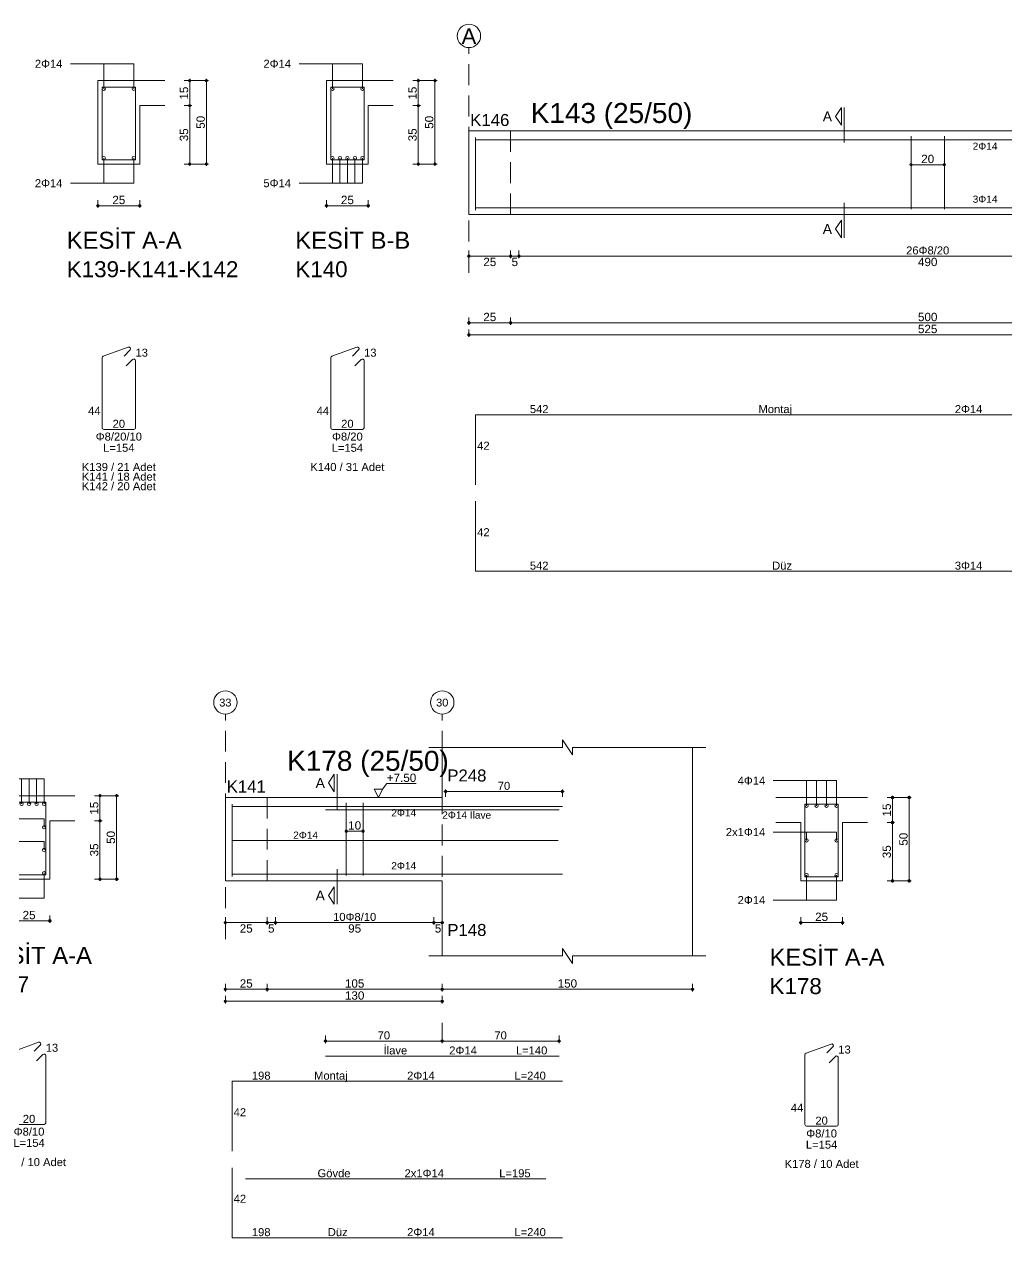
# Model space of a CAD drawing. Header units: millimetres. Extents: x 2232 to 85269, y -3593 to 5869.
# Drawn here: x 36326 to 37209, y -2617 to -1525 of the extents above; entities that cross this region are included whole.
import ezdxf

# ---------------------------------------------------------------- set-up
doc = ezdxf.new("R2010")
doc.units = ezdxf.units.MM
doc.linetypes.add('DASHDOT2', pattern=[12.7, 6.35, -3.175, 0, -3.175])
doc.linetypes.add('DASHED4', pattern=[18.75, 12.5, -6.25])
doc.layers.add('aks', color=251, linetype='DASHDOT2', lineweight=35)
for name, color, linetype in [('Donatı Topl. Uzun. Yazısı', 7, 'Continuous'), ('Donatı Uz. Yazısı', 7, 'Continuous'), ('Donatı Yazısı', 7, 'Continuous'), ('Donatı Çizgisi', 7, 'Continuous'), ('Kiriş', 7, 'Continuous'), ('Standart', 7, 'Continuous'), ('Ölçülendirme', 7, 'Continuous')]:
    doc.layers.add(name, color=color, linetype=linetype)
doc.styles.add('arial_1_18', font='arial.ttf', dxfattribs={"height": 0.2})

# ---------------------------------------------------------------- blocks, each defined once
blk = doc.blocks.new('IDE1089Entity7409')
at = {"layer": 'Donatı Çizgisi', "color": 5, "linetype": 'Continuous', "lineweight": 5}
for points in [[(19254.68, 2084.5), (19254.68, 2128.1)], [(19254.68, 2128.1), (19274.68, 2128.1)], [(19274.68, 2084.5), (19274.68, 2128.1)], [(19391.69, 2084.5), (19391.69, 2128.1)], [(19391.69, 2128.1), (19411.69, 2128.1)], [(19411.69, 2084.5), (19411.69, 2128.1)], [(19254.68, 2084.5), (19274.68, 2084.5)], [(19391.69, 2084.5), (19411.69, 2084.5)], [(19255.35, 1966.74), (19270.36, 1972.21)], [(19392.36, 1966.74), (19407.36, 1972.21)], [(19254.68, 1923.92), (19254.68, 1965.79)], [(19267.79, 1966.89), (19271.43, 1970.53)], [(19269.16, 1960.98), (19272.94, 1964.76)], [(19391.69, 1923.92), (19391.69, 1965.79)], [(19404.79, 1966.89), (19408.43, 1970.53)], [(19406.17, 1960.98), (19409.95, 1964.76)], [(19274.68, 1923.92), (19274.68, 1964.04)], [(19411.69, 1923.92), (19411.69, 1964.04)], [(19255.7, 1922.9), (19273.66, 1922.9)], [(19392.71, 1922.9), (19410.67, 1922.9)]]:
    blk.add_lwpolyline(points, dxfattribs=at)
for centre in [(19255.68, 2127.1), (19273.68, 2127.1), (19392.69, 2127.1), (19410.69, 2127.1), (19255.68, 2085.5), (19273.68, 2085.5), (19392.69, 2085.5), (19397.19, 2085.5), (19401.69, 2085.5), (19406.19, 2085.5), (19410.69, 2085.5)]:
    blk.add_circle(centre, 1, dxfattribs=at)
for centre, start, end in [((19270.7, 1971.25), 315, 110), ((19407.71, 1971.25), 315, 110), ((19255.7, 1965.79), 110, 180), ((19273.66, 1964.04), 0, 135), ((19392.71, 1965.79), 110, 180), ((19410.67, 1964.04), 0, 135), ((19255.7, 1923.92), 180, 270), ((19273.66, 1923.92), 270, 0), ((19392.71, 1923.92), 180, 270), ((19410.67, 1923.92), 270, 0)]:
    blk.add_arc(centre, 1.02, start, end, dxfattribs=at)
at = {"layer": 'Kiriş', "color": 1, "linetype": 'Continuous', "lineweight": 5}
for points in [[(19252.18, 2132), (19292.18, 2132)], [(19252.18, 2082), (19252.18, 2132)], [(19389.19, 2082), (19389.19, 2132)], [(19389.19, 2132), (19429.19, 2132)], [(19277.18, 2117), (19292.18, 2117)], [(19277.18, 2082), (19277.18, 2117)], [(19414.19, 2117), (19429.19, 2117)], [(19414.19, 2082), (19414.19, 2117)], [(19252.18, 2082), (19277.18, 2082)], [(19389.19, 2082), (19414.19, 2082)]]:
    blk.add_lwpolyline(points, dxfattribs=at)
at = {"layer": 'Ölçülendirme', "color": 1, "linetype": 'Continuous', "lineweight": 5}
for points in [[(19235.68, 2142.1), (19273.68, 2142.1)], [(19255.68, 2127.1), (19255.68, 2142.1)], [(19273.68, 2127.1), (19273.68, 2142.1)], [(19372.69, 2142.1), (19410.69, 2142.1)], [(19392.69, 2127.1), (19392.69, 2142.1)], [(19410.69, 2127.1), (19410.69, 2142.1)], [(19303.93, 2132), (19318.43, 2132)], [(19307.18, 2081), (19307.18, 2133)], [(19317.18, 2081), (19317.18, 2133)], [(19440.94, 2132), (19455.44, 2132)], [(19444.19, 2081), (19444.19, 2133)], [(19454.19, 2081), (19454.19, 2133)], [(19303.93, 2117), (19308.43, 2117)], [(19440.94, 2117), (19445.44, 2117)], [(19255.68, 2070.5), (19255.68, 2085.5)], [(19273.68, 2070.5), (19273.68, 2085.5)], [(19303.93, 2082), (19318.43, 2082)], [(19392.69, 2070.5), (19392.69, 2085.5)], [(19397.19, 2070.5), (19397.19, 2085.5)], [(19401.69, 2070.5), (19401.69, 2085.5)], [(19406.19, 2070.5), (19406.19, 2085.5)], [(19410.69, 2070.5), (19410.69, 2085.5)], [(19440.94, 2082), (19455.44, 2082)], [(19235.68, 2070.5), (19273.68, 2070.5)], [(19372.69, 2070.5), (19410.69, 2070.5)], [(19252.18, 2055.75), (19252.18, 2060.25)], [(19277.18, 2055.75), (19277.18, 2060.25)], [(19389.19, 2055.75), (19389.19, 2060.25)], [(19414.19, 2055.75), (19414.19, 2060.25)], [(19251.18, 2057), (19278.18, 2057)], [(19388.19, 2057), (19415.19, 2057)]]:
    blk.add_lwpolyline(points, dxfattribs=at)
for centre in [(19307.18, 2132), (19317.18, 2132), (19444.19, 2132), (19454.19, 2132), (19307.18, 2117), (19444.19, 2117), (19307.18, 2082), (19317.18, 2082), (19444.19, 2082), (19454.19, 2082), (19252.18, 2057), (19277.18, 2057), (19389.19, 2057), (19414.19, 2057)]:
    blk.add_circle(centre, 0.75, dxfattribs=at)
at = {"layer": 'Donatı Topl. Uzun. Yazısı', "color": 1, "linetype": 'Continuous', "lineweight": 5, "style": 'arial_1_18'}
for p in [(19255.26, 1909.46), (19392.27, 1909.46)]:
    blk.add_text('L=154', height=4.8, dxfattribs=at).set_placement(p)
at = {"layer": 'Donatı Uz. Yazısı', "color": 1, "linetype": 'Continuous', "lineweight": 5, "style": 'arial_1_18'}
for s, p in [('13', (19274.68, 1966.5)), ('13', (19411.69, 1966.5)), ('44', (19246.26, 1931.62)), ('44', (19383.27, 1931.62)), ('20', (19260.95, 1923.86)), ('20', (19397.96, 1923.86))]:
    blk.add_text(s, height=4.8, dxfattribs=at).set_placement(p)
at = {"layer": 'Donatı Yazısı', "color": 5, "linetype": 'Continuous', "lineweight": 5, "style": 'arial_1_18'}
for s, p in [('2Φ14', (19214.35, 2139.7)), ('2Φ14', (19351.35, 2139.7)), ('2Φ14', (19214.35, 2068.1)), ('5Φ14', (19351.35, 2068.1)), ('Φ8/20/10', (19250.82, 1916.18)), ('Φ8/20', (19392.49, 1916.18)), ('K139 / 21 Adet', (19242.5, 1897.94)), ('K140 / 31 Adet', (19379.5, 1897.94)), ('K141 / 18 Adet', (19242.5, 1892.18)), ('K142 / 20 Adet', (19242.5, 1886.42))]:
    blk.add_text(s, height=4.8, dxfattribs=at).set_placement(p)
at = {"layer": 'Kiriş', "color": 1, "linetype": 'Continuous', "lineweight": 5, "style": 'arial_1_18'}
for s, height, p in [('KESİT A-A', 10.2, (19233.48, 2031.2)), ('KESİT B-B', 10.2, (19370.49, 2031.2)), ('K139-K141-K142', 9.6, (19233.48, 2014.12)), ('K140', 9.6, (19370.49, 2014.12))]:
    blk.add_text(s, height=height, dxfattribs=at).set_placement(p)
at = {"layer": 'Ölçülendirme', "color": 1, "linetype": 'Continuous', "lineweight": 5, "style": 'arial_1_18'}
for s, p in [('15', (19306.22, 2120.62)), ('15', (19443.23, 2120.62)), ('50', (19316.22, 2103.12)), ('50', (19453.23, 2103.12)), ('35', (19306.22, 2095.62)), ('35', (19443.23, 2095.62))]:
    blk.add_text(s, height=5, rotation=90, dxfattribs=at).set_placement(p)
for p in [(19260.79, 2057.96), (19397.8, 2057.96)]:
    blk.add_text('25', height=5, dxfattribs=at).set_placement(p)
blk = doc.blocks.new('IDE1089Entity7410')
at = {"layer": 'aks', "color": 30, "linetype": 'DASHED4', "lineweight": 5}
blk.add_lwpolyline([(19474.56, 2016.8), (19474.56, 2151.8)], dxfattribs=at)
at = {"layer": 'aks', "color": 1, "linetype": 'Continuous', "lineweight": 5}
blk.add_circle((19474.56, 2158.8), 7, dxfattribs=at)
at = {"layer": 'Donatı Çizgisi', "color": 5, "linetype": 'Continuous', "lineweight": 5}
for points in [[(19478.56, 2054.4), (19478.56, 2097.8)], [(19478.56, 2096.4), (20020.56, 2096.4)], [(19739.56, 2055), (19739.56, 2098.6)], [(19759.56, 2055), (19759.56, 2098.6)], [(19478.56, 2055.8), (20020.56, 2055.8)], [(19478.56, 1889.7), (19478.56, 1931.7)], [(19478.56, 1931.7), (20020.56, 1931.7)], [(19478.56, 1837.85), (19478.56, 1879.85)], [(19478.56, 1837.85), (20020.56, 1837.85)]]:
    blk.add_lwpolyline(points, dxfattribs=at)
at = {"layer": 'Kiriş', "color": 1, "linetype": 'DASHED4', "lineweight": 5}
for points in [[(19474.56, 2051.8), (19474.56, 2101.8)], [(19499.56, 2051.8), (19499.56, 2101.8)]]:
    blk.add_lwpolyline(points, dxfattribs=at)
at = {"layer": 'Kiriş', "color": 1, "linetype": 'Continuous', "lineweight": 5}
for points in [[(19474.56, 2101.8), (20024.56, 2101.8)], [(19474.56, 2051.8), (19474.56, 2101.8)], [(19474.56, 2051.8), (20024.56, 2051.8)]]:
    blk.add_lwpolyline(points, dxfattribs=at)
at = {"layer": 'Ölçülendirme', "color": 1, "linetype": 'Continuous', "lineweight": 5}
for points in [[(19694.31, 2110.55), (19697.81, 2115.8)], [(19697.81, 2105.3), (19694.31, 2110.55)], [(19697.81, 2105.3), (19697.81, 2115.8)], [(19699.56, 2094.8), (19699.56, 2115.8)], [(19739.56, 2081.6), (19759.56, 2081.6)], [(19699.56, 2037.8), (19699.56, 2058.8)], [(19694.31, 2043.05), (19697.81, 2048.3)], [(19697.81, 2037.8), (19697.81, 2048.3)], [(19697.81, 2037.8), (19694.31, 2043.05)], [(19474.56, 2025.55), (19474.56, 2030.05)], [(19499.56, 2025.55), (19499.56, 2030.05)], [(19504.56, 2025.55), (19504.56, 2030.05)], [(19473.56, 2026.8), (20025.56, 2026.8)], [(19473.56, 1986.8), (20025.56, 1986.8)], [(19474.56, 1985.55), (19474.56, 1990.05)], [(19499.56, 1985.55), (19499.56, 1990.05)], [(19473.56, 1979.6), (20000.56, 1979.6)], [(19474.56, 1978.35), (19474.56, 1982.85)]]:
    blk.add_lwpolyline(points, dxfattribs=at)
for centre in [(19739.56, 2081.6), (19759.56, 2081.6), (19474.56, 2026.8), (19499.56, 2026.8), (19499.56, 2026.8), (19504.56, 2026.8), (19504.56, 2026.8), (19474.56, 1986.8), (19499.56, 1986.8), (19499.56, 1986.8), (19474.56, 1979.6)]:
    blk.add_circle(centre, 0.75, dxfattribs=at)
at = {"layer": 'aks', "color": 1, "linetype": 'Continuous', "lineweight": 5, "style": 'arial_1_18'}
blk.add_text('A', height=9.45, dxfattribs=at).set_placement((19470.16, 2153.92))
at = {"layer": 'Donatı Uz. Yazısı', "color": 1, "linetype": 'Continuous', "lineweight": 5, "style": 'arial_1_18'}
for s, p in [('542', (19511.08, 1932.66)), ('42', (19479.52, 1910.7)), ('42', (19479.52, 1858.85)), ('542', (19511.08, 1838.81))]:
    blk.add_text(s, height=4.8, dxfattribs=at).set_placement(p)
at = {"layer": 'Donatı Yazısı', "color": 5, "linetype": 'Continuous', "lineweight": 5, "style": 'arial_1_18'}
for s, p in [('2Φ14', (19776.52, 2090.52)), ('3Φ14', (19776.52, 2058.76))]:
    blk.add_text(s, height=4.32, rotation=360, dxfattribs=at).set_placement(p)
at = {"layer": 'Donatı Yazısı', "color": 1, "linetype": 'Continuous', "lineweight": 5, "style": 'arial_1_18'}
for s, p in [('Montaj', (19648.13, 1932.66)), ('Düz', (19656.33, 1838.81))]:
    blk.add_text(s, height=4.8, dxfattribs=at).set_placement(p)
at = {"layer": 'Donatı Yazısı', "color": 5, "linetype": 'Continuous', "lineweight": 5, "style": 'arial_1_18'}
for s, p in [('2Φ14', (19765.82, 1932.66)), ('3Φ14', (19765.82, 1838.81))]:
    blk.add_text(s, height=4.8, dxfattribs=at).set_placement(p)
at = {"layer": 'Kiriş', "color": 1, "linetype": 'Continuous', "lineweight": 5, "style": 'arial_1_18'}
for s, height, p in [('K143 (25/50)', 12, (19511.56, 2106.6)), ('K146', 7.2, (19475.31, 2104.8))]:
    blk.add_text(s, height=height, dxfattribs=at).set_placement(p)
at = {"layer": 'Ölçülendirme', "color": 1, "linetype": 'Continuous', "lineweight": 5, "style": 'arial_1_18'}
for s, height, p in [('A', 5.95, (19686.66, 2107.57)), ('A', 5.95, (19686.66, 2040.07)), ('25', 5, (19483.17, 2020.8)), ('5', 5, (19500.11, 2020.8)), ('490', 5, (19743.73, 2020.8)), ('25', 5, (19483.17, 1987.8)), ('500', 5, (19743.73, 1987.8)), ('525', 5, (19743.73, 1980.6))]:
    blk.add_text(s, height=height, dxfattribs=at).set_placement(p)
blk.add_text('20', height=5, rotation=360, dxfattribs=at).set_placement((19745.67, 2082.56))
at = {"layer": 'Ölçülendirme', "color": 5, "linetype": 'Continuous', "lineweight": 5, "style": 'arial_1_18'}
blk.add_text('26Φ8/20', height=4.8, dxfattribs=at).set_placement((19736.63, 2027.8))
blk = doc.blocks.new('IDE1089Entity7440')
at = {"layer": 'aks', "color": 30, "linetype": 'DASHED4', "lineweight": 5}
for points in [[(19426.45, 1648.65), (19426.45, 1783.65)], [(19556.45, 1648.65), (19556.45, 1783.65)], [(19426.45, 1587.65), (19426.45, 1598.65)]]:
    blk.add_lwpolyline(points, dxfattribs=at)
at = {"layer": 'aks', "color": 1, "linetype": 'Continuous', "lineweight": 5}
for centre in [(19426.45, 1790.65), (19556.45, 1790.65)]:
    blk.add_circle(centre, 7, dxfattribs=at)
at = {"layer": 'Donatı Çizgisi', "color": 5, "linetype": 'Continuous', "lineweight": 5}
for points in [[(19354.45, 1728.25), (19552.45, 1728.25)], [(19356.45, 1726.25), (19496.45, 1726.25)], [(19473.95, 1686.85), (19473.95, 1730.45)], [(19483.95, 1686.85), (19483.95, 1730.45)], [(19552.45, 1686.25), (19552.45, 1729.65)], [(19623.87, 1686.15), (19623.87, 1729.75)], [(19623.87, 1729.75), (19643.87, 1729.75)], [(19643.87, 1686.15), (19643.87, 1729.75)], [(19356.95, 1714.72), (19551.95, 1714.72)], [(19356.95, 1701.18), (19551.95, 1701.18)], [(19354.45, 1687.65), (19552.45, 1687.65)], [(19623.87, 1686.15), (19643.87, 1686.15)], [(19623.87, 1537.57), (19623.87, 1579.44)], [(19624.54, 1580.39), (19639.55, 1585.86)], [(19636.98, 1580.54), (19640.62, 1584.18)], [(19356.45, 1578.65), (19496.45, 1578.65)], [(19638.35, 1574.63), (19642.13, 1578.41)], [(19643.87, 1537.57), (19643.87, 1577.69)], [(19354.45, 1563.55), (19552.45, 1563.55)], [(19552.45, 1521.55), (19552.45, 1563.55)], [(19624.89, 1536.55), (19642.85, 1536.55)], [(19552.45, 1469.7), (19552.45, 1511.7)], [(19364.45, 1498.23), (19544.45, 1498.23)], [(19354.45, 1469.7), (19552.45, 1469.7)]]:
    blk.add_lwpolyline(points, dxfattribs=at)
for centre in [(19624.87, 1728.75), (19629.37, 1728.75), (19633.87, 1728.75), (19638.37, 1728.75), (19642.87, 1728.75), (19624.87, 1714.72), (19642.87, 1714.72), (19624.87, 1701.18), (19642.87, 1701.18), (19624.87, 1687.15), (19642.87, 1687.15)]:
    blk.add_circle(centre, 1, dxfattribs=at)
for centre, start, end in [((19624.89, 1579.44), 110, 180), ((19639.9, 1584.9), 315, 110), ((19642.85, 1577.69), 0, 135), ((19624.89, 1537.57), 180, 270), ((19642.85, 1537.57), 270, 0)]:
    blk.add_arc(centre, 1.02, start, end, dxfattribs=at)
at = {"layer": 'Kiriş', "color": 1, "linetype": 'Continuous', "lineweight": 5}
for points in [[(19348.45, 1763.65), (19348.45, 1768.15)], [(19354.45, 1759.15), (19348.45, 1768.15)], [(19268.45, 1763.65), (19348.45, 1763.65)], [(19276.45, 1638.65), (19276.45, 1763.65)], [(19354.45, 1759.15), (19354.45, 1763.65)], [(19354.45, 1763.65), (19434.45, 1763.65)], [(19426.45, 1733.65), (19426.45, 1763.65)], [(19426.45, 1733.65), (19556.45, 1733.65)], [(19556.45, 1683.65), (19556.45, 1733.65)], [(19606.37, 1733.65), (19661.37, 1733.65)], [(19606.37, 1718.65), (19621.37, 1718.65)], [(19621.37, 1683.65), (19621.37, 1718.65)], [(19646.37, 1718.65), (19661.37, 1718.65)], [(19646.37, 1683.65), (19646.37, 1718.65)], [(19426.45, 1683.65), (19556.45, 1683.65)], [(19426.45, 1638.65), (19426.45, 1683.65)], [(19621.37, 1683.65), (19646.37, 1683.65)], [(19268.45, 1638.65), (19348.45, 1638.65)], [(19354.45, 1634.15), (19348.45, 1643.15)], [(19348.45, 1638.65), (19348.45, 1643.15)], [(19354.45, 1638.65), (19434.45, 1638.65)], [(19354.45, 1634.15), (19354.45, 1638.65)]]:
    blk.add_lwpolyline(points, dxfattribs=at)
at = {"layer": 'Kiriş', "color": 1, "linetype": 'DASHED4', "lineweight": 5}
for points in [[(19531.45, 1683.65), (19531.45, 1733.65)], [(19556.45, 1683.65), (19556.45, 1733.65)]]:
    blk.add_lwpolyline(points, dxfattribs=at)
at = {"layer": 'Ölçülendirme', "color": 1, "linetype": 'Continuous', "lineweight": 5}
for points in [[(19463.2, 1742.4), (19466.7, 1747.65)], [(19466.7, 1737.15), (19466.7, 1747.65)], [(19468.45, 1726.65), (19468.45, 1747.65)], [(19466.7, 1737.15), (19463.2, 1742.4)], [(19489.45, 1738.65), (19491.95, 1741.98)], [(19491.95, 1741.98), (19509.63, 1741.98)], [(19604.87, 1743.75), (19642.87, 1743.75)], [(19624.87, 1728.75), (19624.87, 1743.75)], [(19629.37, 1728.75), (19629.37, 1743.75)], [(19633.87, 1728.75), (19633.87, 1743.75)], [(19638.37, 1728.75), (19638.37, 1743.75)], [(19642.87, 1728.75), (19642.87, 1743.75)], [(19353.45, 1737.25), (19425.45, 1737.25)], [(19354.45, 1734), (19354.45, 1738.5)], [(19424.45, 1734), (19424.45, 1738.5)], [(19486.95, 1733.65), (19484.45, 1738.65)], [(19484.45, 1738.65), (19489.45, 1738.65)], [(19489.45, 1738.65), (19486.95, 1733.65)], [(19486.95, 1733.65), (19486.95, 1733.65)], [(19673.12, 1733.65), (19687.62, 1733.65)], [(19676.37, 1682.65), (19676.37, 1734.65)], [(19686.37, 1682.65), (19686.37, 1734.65)], [(19609.87, 1719.72), (19642.87, 1719.72)], [(19609.87, 1706.18), (19609.87, 1719.72)], [(19624.87, 1714.72), (19624.87, 1719.72)], [(19642.87, 1714.72), (19642.87, 1719.72)], [(19673.12, 1718.65), (19677.62, 1718.65)], [(19473.95, 1713.45), (19483.95, 1713.45)], [(19604.87, 1712.95), (19609.87, 1712.95)], [(19609.87, 1706.18), (19642.87, 1706.18)], [(19624.87, 1701.18), (19624.87, 1706.18)], [(19642.87, 1701.18), (19642.87, 1706.18)], [(19468.45, 1669.65), (19468.45, 1690.65)], [(19624.87, 1672.15), (19624.87, 1687.15)], [(19642.87, 1672.15), (19642.87, 1687.15)], [(19673.12, 1683.65), (19687.62, 1683.65)], [(19463.2, 1674.9), (19466.7, 1680.15)], [(19466.7, 1669.65), (19463.2, 1674.9)], [(19466.7, 1669.65), (19466.7, 1680.15)], [(19604.87, 1672.15), (19642.87, 1672.15)], [(19426.45, 1657.4), (19426.45, 1661.9)], [(19431.45, 1657.4), (19431.45, 1661.9)], [(19526.45, 1657.4), (19526.45, 1661.9)], [(19531.45, 1657.4), (19531.45, 1661.9)], [(19556.45, 1657.4), (19556.45, 1661.9)], [(19621.37, 1657.4), (19621.37, 1661.9)], [(19646.37, 1657.4), (19646.37, 1661.9)], [(19425.45, 1658.65), (19557.45, 1658.65)], [(19620.37, 1658.65), (19647.37, 1658.65)], [(19275.45, 1618.65), (19557.45, 1618.65)], [(19276.45, 1617.4), (19276.45, 1621.9)], [(19426.45, 1617.4), (19426.45, 1621.9)], [(19531.45, 1617.4), (19531.45, 1621.9)], [(19556.45, 1617.4), (19556.45, 1621.9)], [(19425.45, 1611.45), (19557.45, 1611.45)], [(19426.45, 1610.2), (19426.45, 1614.7)], [(19556.45, 1610.2), (19556.45, 1614.7)], [(19355.45, 1587.65), (19427.45, 1587.65)], [(19356.45, 1586.4), (19356.45, 1590.9)], [(19425.45, 1587.65), (19497.45, 1587.65)], [(19426.45, 1586.4), (19426.45, 1590.9)], [(19426.45, 1586.4), (19426.45, 1590.9)], [(19496.45, 1586.4), (19496.45, 1590.9)]]:
    blk.add_lwpolyline(points, dxfattribs=at)
for centre in [(19354.45, 1737.25), (19424.45, 1737.25), (19676.37, 1733.65), (19686.37, 1733.65), (19676.37, 1718.65), (19473.95, 1713.45), (19483.95, 1713.45), (19676.37, 1683.65), (19686.37, 1683.65), (19426.45, 1658.65), (19431.45, 1658.65), (19431.45, 1658.65), (19526.45, 1658.65), (19526.45, 1658.65), (19531.45, 1658.65), (19531.45, 1658.65), (19556.45, 1658.65), (19621.37, 1658.65), (19646.37, 1658.65), (19276.45, 1618.65), (19426.45, 1618.65), (19426.45, 1618.65), (19531.45, 1618.65), (19531.45, 1618.65), (19556.45, 1618.65), (19426.45, 1611.45), (19556.45, 1611.45), (19356.45, 1587.65), (19426.45, 1587.65), (19426.45, 1587.65), (19496.45, 1587.65)]:
    blk.add_circle(centre, 0.75, dxfattribs=at)
at = {"layer": 'aks', "color": 1, "linetype": 'Continuous', "lineweight": 5, "style": 'arial_1_18'}
for s, p in [('6', (19422.78, 1785.77)), ('3', (19552.78, 1785.77))]:
    blk.add_text(s, height=9.45, dxfattribs=at).set_placement(p)
at = {"layer": 'Donatı Topl. Uzun. Yazısı', "color": 1, "linetype": 'Continuous', "lineweight": 5, "style": 'arial_1_18'}
for s, p in [('L=140', (19470.62, 1579.61)), ('L=240', (19523.72, 1564.51)), ('L=154', (19624.45, 1523.11)), ('L=195', (19516.62, 1499.19)), ('L=240', (19523.72, 1470.66))]:
    blk.add_text(s, height=4.8, dxfattribs=at).set_placement(p)
at = {"layer": 'Donatı Uz. Yazısı', "color": 1, "linetype": 'Continuous', "lineweight": 5, "style": 'arial_1_18'}
for s, p in [('13', (19643.87, 1580.15)), ('198', (19366.33, 1564.51)), ('44', (19615.45, 1545.27)), ('42', (19553.41, 1542.55)), ('20', (19630.14, 1537.51)), ('42', (19553.41, 1490.7)), ('198', (19366.33, 1470.66))]:
    blk.add_text(s, height=4.8, dxfattribs=at).set_placement(p)
at = {"layer": 'Donatı Yazısı', "color": 5, "linetype": 'Continuous', "lineweight": 5, "style": 'arial_1_18'}
for s, height, p in [('5Φ14', 4.8, (19583.54, 1741.35)), ('3Φ14 İlave', 4.32, (19397.14, 1720.97)), ('2x2Φ14', 4.8, (19576.45, 1710.55)), ('2Φ14', 4.8, (19583.54, 1669.75)), ('3Φ14', 4.8, (19430.65, 1579.61)), ('2Φ14', 4.8, (19459.39, 1564.51)), ('Φ8/10', 4.8, (19624.67, 1529.83)), ('K177 / 10 Adet', 4.8, (19611.69, 1511.59)), ('2x2Φ14', 4.8, (19459.85, 1499.19)), ('2Φ14', 4.8, (19459.39, 1470.66))]:
    blk.add_text(s, height=height, dxfattribs=at).set_placement(p)
for p in [(19500.91, 1722.37), (19442.11, 1715.68), (19442.11, 1702.14), (19500.91, 1690.61)]:
    blk.add_text('2Φ14', height=4.32, rotation=360, dxfattribs=at).set_placement(p)
at = {"layer": 'Donatı Yazısı', "color": 1, "linetype": 'Continuous', "lineweight": 5, "style": 'arial_1_18'}
for s, p in [('İlave', (19391.28, 1579.61)), ('Montaj', (19403.62, 1564.51)), ('Gövde', (19407.7, 1499.19)), ('Düz', (19411.83, 1470.66))]:
    blk.add_text(s, height=4.8, dxfattribs=at).set_placement(p)
at = {"layer": 'Kiriş', "color": 1, "linetype": 'Continuous', "lineweight": 5, "style": 'arial_1_18'}
for s, height, p in [('K177 (25/50)', 12, (19438.45, 1749.65)), ('P247', 7.2, (19279.45, 1743.25)), ('K107', 7.2, (19532.21, 1736.65)), ('P147', 7.2, (19279.45, 1650.65)), ('KESİT A-A', 10.2, (19602.67, 1632.85)), ('K177', 9.6, (19602.67, 1615.77))]:
    blk.add_text(s, height=height, dxfattribs=at).set_placement(p)
at = {"layer": 'Ölçülendirme', "color": 1, "linetype": 'Continuous', "lineweight": 5, "style": 'arial_1_18'}
for s, height, p in [('+7.50', 5, (19491.95, 1742.98)), ('70', 4.8, (19385.72, 1738.25)), ('A', 5.95, (19455.56, 1739.42)), ('A', 5.95, (19455.56, 1671.92)), ('25', 5, (19629.99, 1659.61)), ('5', 5, (19427.01, 1652.65)), ('95', 5, (19475.07, 1652.65)), ('5', 5, (19527.01, 1652.65)), ('25', 5, (19540.07, 1652.65)), ('150', 5, (19345.63, 1619.65)), ('105', 5, (19473.13, 1619.65)), ('25', 5, (19540.07, 1619.65)), ('130', 5, (19473.13, 1612.45))]:
    blk.add_text(s, height=height, dxfattribs=at).set_placement(p)
for s, rotation, p in [('15', 90, (19675.41, 1722.27)), ('10', 360, (19475.07, 1714.41)), ('50', 90, (19685.41, 1704.77)), ('35', 90, (19675.41, 1697.27))]:
    blk.add_text(s, height=5, rotation=rotation, dxfattribs=at).set_placement(p)
at = {"layer": 'Ölçülendirme', "color": 5, "linetype": 'Continuous', "lineweight": 5, "style": 'arial_1_18'}
for s, p in [('10Φ8/10', (19466.02, 1659.65)), ('70', (19387.72, 1588.65)), ('70', (19457.72, 1588.65))]:
    blk.add_text(s, height=4.8, dxfattribs=at).set_placement(p)
blk = doc.blocks.new('IDE1089Entity7441')
at = {"layer": 'aks', "color": 30, "linetype": 'DASHED4', "lineweight": 5}
for points in [[(19954.16, 1648.65), (19954.16, 1783.65)], [(20084.16, 1648.65), (20084.16, 1783.65)], [(20084.16, 1587.65), (20084.16, 1598.65)]]:
    blk.add_lwpolyline(points, dxfattribs=at)
at = {"layer": 'aks', "color": 1, "linetype": 'Continuous', "lineweight": 5}
for centre in [(19954.16, 1790.65), (20084.16, 1790.65)]:
    blk.add_circle(centre, 7, dxfattribs=at)
at = {"layer": 'Donatı Çizgisi', "color": 5, "linetype": 'Continuous', "lineweight": 5}
for points in [[(19958.16, 1686.25), (19958.16, 1729.65)], [(19958.16, 1728.25), (20156.16, 1728.25)], [(20014.16, 1726.25), (20154.16, 1726.25)], [(20026.66, 1686.85), (20026.66, 1730.45)], [(20036.66, 1686.85), (20036.66, 1730.45)], [(20301.57, 1686.15), (20301.57, 1729.75)], [(20301.57, 1729.75), (20321.57, 1729.75)], [(20321.57, 1686.15), (20321.57, 1729.75)], [(19958.66, 1707.95), (20153.66, 1707.95)], [(19958.16, 1687.65), (20156.16, 1687.65)], [(20301.57, 1686.15), (20321.57, 1686.15)], [(20301.57, 1537.57), (20301.57, 1579.44)], [(20302.25, 1580.39), (20317.25, 1585.86)], [(20314.68, 1580.54), (20318.32, 1584.18)], [(20014.16, 1578.65), (20154.16, 1578.65)], [(20316.06, 1574.63), (20319.83, 1578.41)], [(20321.57, 1537.57), (20321.57, 1577.69)], [(19958.16, 1521.55), (19958.16, 1563.55)], [(19958.16, 1563.55), (20156.16, 1563.55)], [(20302.59, 1536.55), (20320.55, 1536.55)], [(19958.16, 1469.7), (19958.16, 1511.7)], [(19966.16, 1505), (20146.16, 1505)], [(19958.16, 1469.7), (20156.16, 1469.7)]]:
    blk.add_lwpolyline(points, dxfattribs=at)
for centre in [(20302.57, 1728.75), (20308.57, 1728.75), (20314.57, 1728.75), (20320.57, 1728.75), (20302.57, 1707.95), (20320.57, 1707.95), (20302.57, 1687.15), (20320.57, 1687.15)]:
    blk.add_circle(centre, 1, dxfattribs=at)
for centre, start, end in [((20302.59, 1579.44), 110, 180), ((20317.6, 1584.9), 315, 110), ((20320.55, 1577.69), 0, 135), ((20302.59, 1537.57), 180, 270), ((20320.55, 1537.57), 270, 0)]:
    blk.add_arc(centre, 1.02, start, end, dxfattribs=at)
at = {"layer": 'Kiriş', "color": 1, "linetype": 'Continuous', "lineweight": 5}
for points in [[(20156.16, 1763.65), (20156.16, 1768.15)], [(20162.16, 1759.15), (20156.16, 1768.15)], [(20076.16, 1763.65), (20156.16, 1763.65)], [(20084.16, 1733.65), (20084.16, 1763.65)], [(20162.16, 1759.15), (20162.16, 1763.65)], [(20162.16, 1763.65), (20242.16, 1763.65)], [(20234.16, 1638.65), (20234.16, 1763.65)], [(19954.16, 1683.65), (19954.16, 1733.65)], [(19954.16, 1733.65), (20084.16, 1733.65)], [(20284.07, 1733.65), (20339.07, 1733.65)], [(20284.07, 1718.65), (20299.07, 1718.65)], [(20299.07, 1683.65), (20299.07, 1718.65)], [(20324.07, 1718.65), (20339.07, 1718.65)], [(20324.07, 1683.65), (20324.07, 1718.65)], [(19954.16, 1683.65), (20084.16, 1683.65)], [(20084.16, 1638.65), (20084.16, 1683.65)], [(20299.07, 1683.65), (20324.07, 1683.65)], [(20076.16, 1638.65), (20156.16, 1638.65)], [(20162.16, 1634.15), (20156.16, 1643.15)], [(20156.16, 1638.65), (20156.16, 1643.15)], [(20162.16, 1638.65), (20242.16, 1638.65)], [(20162.16, 1634.15), (20162.16, 1638.65)]]:
    blk.add_lwpolyline(points, dxfattribs=at)
at = {"layer": 'Kiriş', "color": 1, "linetype": 'DASHED4', "lineweight": 5}
for points in [[(19954.16, 1683.65), (19954.16, 1733.65)], [(19979.16, 1683.65), (19979.16, 1733.65)]]:
    blk.add_lwpolyline(points, dxfattribs=at)
at = {"layer": 'Ölçülendirme', "color": 1, "linetype": 'Continuous', "lineweight": 5}
for points in [[(20015.91, 1742.4), (20019.41, 1747.65)], [(20019.41, 1737.15), (20019.41, 1747.65)], [(20021.16, 1726.65), (20021.16, 1747.65)], [(20019.41, 1737.15), (20015.91, 1742.4)], [(20048.41, 1738.65), (20050.91, 1741.98)], [(20050.91, 1741.98), (20068.58, 1741.98)], [(20282.57, 1743.75), (20320.57, 1743.75)], [(20302.57, 1728.75), (20302.57, 1743.75)], [(20308.57, 1728.75), (20308.57, 1743.75)], [(20314.57, 1728.75), (20314.57, 1743.75)], [(20320.57, 1728.75), (20320.57, 1743.75)], [(20045.91, 1733.65), (20043.41, 1738.65)], [(20043.41, 1738.65), (20048.41, 1738.65)], [(20048.41, 1738.65), (20045.91, 1733.65)], [(20045.91, 1733.65), (20045.91, 1733.65)], [(20085.16, 1737.25), (20157.16, 1737.25)], [(20086.16, 1734), (20086.16, 1738.5)], [(20156.16, 1734), (20156.16, 1738.5)], [(20350.82, 1733.65), (20365.32, 1733.65)], [(20354.07, 1682.65), (20354.07, 1734.65)], [(20364.07, 1682.65), (20364.07, 1734.65)], [(20350.82, 1718.65), (20355.32, 1718.65)], [(20026.66, 1713.45), (20036.66, 1713.45)], [(20282.57, 1712.95), (20320.57, 1712.95)], [(20302.57, 1707.95), (20302.57, 1712.95)], [(20320.57, 1707.95), (20320.57, 1712.95)], [(20021.16, 1669.65), (20021.16, 1690.65)], [(20302.57, 1672.15), (20302.57, 1687.15)], [(20320.57, 1672.15), (20320.57, 1687.15)], [(20350.82, 1683.65), (20365.32, 1683.65)], [(20015.91, 1674.9), (20019.41, 1680.15)], [(20019.41, 1669.65), (20015.91, 1674.9)], [(20019.41, 1669.65), (20019.41, 1680.15)], [(20282.57, 1672.15), (20320.57, 1672.15)], [(19954.16, 1657.4), (19954.16, 1661.9)], [(19979.16, 1657.4), (19979.16, 1661.9)], [(19984.16, 1657.4), (19984.16, 1661.9)], [(20079.16, 1657.4), (20079.16, 1661.9)], [(20084.16, 1657.4), (20084.16, 1661.9)], [(20299.07, 1657.4), (20299.07, 1661.9)], [(20324.07, 1657.4), (20324.07, 1661.9)], [(19953.16, 1658.65), (20085.16, 1658.65)], [(20298.07, 1658.65), (20325.07, 1658.65)], [(19953.16, 1618.65), (20235.16, 1618.65)], [(19954.16, 1617.4), (19954.16, 1621.9)], [(19979.16, 1617.4), (19979.16, 1621.9)], [(20084.16, 1617.4), (20084.16, 1621.9)], [(20234.16, 1617.4), (20234.16, 1621.9)], [(19953.16, 1611.45), (20085.16, 1611.45)], [(19954.16, 1610.2), (19954.16, 1614.7)], [(20084.16, 1610.2), (20084.16, 1614.7)], [(20013.16, 1587.65), (20085.16, 1587.65)], [(20014.16, 1586.4), (20014.16, 1590.9)], [(20083.16, 1587.65), (20155.16, 1587.65)], [(20084.16, 1586.4), (20084.16, 1590.9)], [(20084.16, 1586.4), (20084.16, 1590.9)], [(20154.16, 1586.4), (20154.16, 1590.9)]]:
    blk.add_lwpolyline(points, dxfattribs=at)
for centre in [(20086.16, 1737.25), (20156.16, 1737.25), (20354.07, 1733.65), (20364.07, 1733.65), (20354.07, 1718.65), (20026.66, 1713.45), (20036.66, 1713.45), (20354.07, 1683.65), (20364.07, 1683.65), (19954.16, 1658.65), (19979.16, 1658.65), (19979.16, 1658.65), (19984.16, 1658.65), (19984.16, 1658.65), (20079.16, 1658.65), (20079.16, 1658.65), (20084.16, 1658.65), (20299.07, 1658.65), (20324.07, 1658.65), (19954.16, 1618.65), (19979.16, 1618.65), (19979.16, 1618.65), (20084.16, 1618.65), (20084.16, 1618.65), (20234.16, 1618.65), (19954.16, 1611.45), (20084.16, 1611.45), (20014.16, 1587.65), (20084.16, 1587.65), (20084.16, 1587.65), (20154.16, 1587.65)]:
    blk.add_circle(centre, 0.75, dxfattribs=at)
at = {"layer": 'aks', "color": 1, "linetype": 'Continuous', "lineweight": 5, "style": 'arial_1_18'}
for s, p in [('33', (19950.48, 1788.21)), ('30', (20080.48, 1788.21))]:
    blk.add_text(s, height=4.725, dxfattribs=at).set_placement(p)
at = {"layer": 'Donatı Topl. Uzun. Yazısı', "color": 1, "linetype": 'Continuous', "lineweight": 5, "style": 'arial_1_18'}
for s, p in [('L=140', (20128.32, 1579.61)), ('L=240', (20127.42, 1564.51)), ('L=154', (20302.16, 1523.11)), ('L=195', (20118.32, 1505.96)), ('L=240', (20127.42, 1470.66))]:
    blk.add_text(s, height=4.8, dxfattribs=at).set_placement(p)
at = {"layer": 'Donatı Uz. Yazısı', "color": 1, "linetype": 'Continuous', "lineweight": 5, "style": 'arial_1_18'}
for s, p in [('13', (20321.57, 1580.15)), ('198', (19970.04, 1564.51)), ('44', (20293.16, 1545.27)), ('42', (19959.12, 1542.55)), ('20', (20307.84, 1537.51)), ('42', (19959.12, 1490.7)), ('198', (19970.04, 1470.66))]:
    blk.add_text(s, height=4.8, dxfattribs=at).set_placement(p)
at = {"layer": 'Donatı Yazısı', "color": 5, "linetype": 'Continuous', "lineweight": 5, "style": 'arial_1_18'}
for s, height, p in [('4Φ14', 4.8, (20261.24, 1741.35)), ('2Φ14 İlave', 4.32, (20084.16, 1720.97)), ('2x1Φ14', 4.8, (20254.16, 1710.55)), ('2Φ14', 4.8, (20261.24, 1669.75)), ('2Φ14', 4.8, (20088.36, 1579.61)), ('2Φ14', 4.8, (20063.1, 1564.51)), ('Φ8/10', 4.8, (20302.37, 1529.83)), ('K178 / 10 Adet', 4.8, (20289.39, 1511.59)), ('2x1Φ14', 4.8, (20061.56, 1505.96)), ('2Φ14', 4.8, (20063.1, 1470.66))]:
    blk.add_text(s, height=height, dxfattribs=at).set_placement(p)
for p in [(20053.62, 1722.37), (19994.81, 1708.91), (20053.62, 1690.61)]:
    blk.add_text('2Φ14', height=4.32, rotation=360, dxfattribs=at).set_placement(p)
at = {"layer": 'Donatı Yazısı', "color": 1, "linetype": 'Continuous', "lineweight": 5, "style": 'arial_1_18'}
for s, p in [('İlave', (20048.99, 1579.61)), ('Montaj', (20007.33, 1564.51)), ('Gövde', (20009.4, 1505.96)), ('Düz', (20015.53, 1470.66))]:
    blk.add_text(s, height=4.8, dxfattribs=at).set_placement(p)
at = {"layer": 'Kiriş', "color": 1, "linetype": 'Continuous', "lineweight": 5, "style": 'arial_1_18'}
for s, height, p in [('K178 (25/50)', 12, (19991.16, 1749.65)), ('P248', 7.2, (20087.16, 1743.25)), ('K141', 7.2, (19954.91, 1736.65)), ('P148', 7.2, (20087.16, 1650.65)), ('KESİT A-A', 10.2, (20280.37, 1632.85)), ('K178', 9.6, (20280.37, 1615.77))]:
    blk.add_text(s, height=height, dxfattribs=at).set_placement(p)
at = {"layer": 'Ölçülendirme', "color": 1, "linetype": 'Continuous', "lineweight": 5, "style": 'arial_1_18'}
for s, height, p in [('+7.50', 5, (20050.91, 1742.98)), ('A', 5.95, (20008.26, 1739.42)), ('70', 4.8, (20117.43, 1738.25)), ('A', 5.95, (20008.26, 1671.92)), ('25', 5, (20307.69, 1659.61)), ('25', 5, (19962.77, 1652.65)), ('5', 5, (19979.71, 1652.65)), ('95', 5, (20027.77, 1652.65)), ('5', 5, (20079.71, 1652.65)), ('25', 5, (19962.77, 1619.65)), ('105', 5, (20025.83, 1619.65)), ('150', 5, (20153.33, 1619.65)), ('130', 5, (20025.83, 1612.45))]:
    blk.add_text(s, height=height, dxfattribs=at).set_placement(p)
for s, rotation, p in [('15', 90, (20353.11, 1722.27)), ('10', 360, (20027.77, 1714.41)), ('50', 90, (20363.11, 1704.77)), ('35', 90, (20353.11, 1697.27))]:
    blk.add_text(s, height=5, rotation=rotation, dxfattribs=at).set_placement(p)
at = {"layer": 'Ölçülendirme', "color": 5, "linetype": 'Continuous', "lineweight": 5, "style": 'arial_1_18'}
for s, p in [('10Φ8/10', (20018.73, 1659.65)), ('70', (20045.43, 1588.65)), ('70', (20115.43, 1588.65))]:
    blk.add_text(s, height=4.8, dxfattribs=at).set_placement(p)

msp = doc.modelspace()

# ---------------------------------------------------------------- block references
at = {"layer": 'Standart', "xscale": 1.5, "yscale": 1.5, "zscale": 1.5}
for name, p in [('IDE1089Entity7409', (7513.9, -4773.9)), ('IDE1089Entity7410', (7513.9, -4773.9)), ('IDE1089Entity7440', (6879.4, -4819.5)), ('IDE1089Entity7441', (6575.5, -4821.1))]:
    msp.add_blockref(name, p, dxfattribs=at)

doc.saveas('drawing.dxf')
